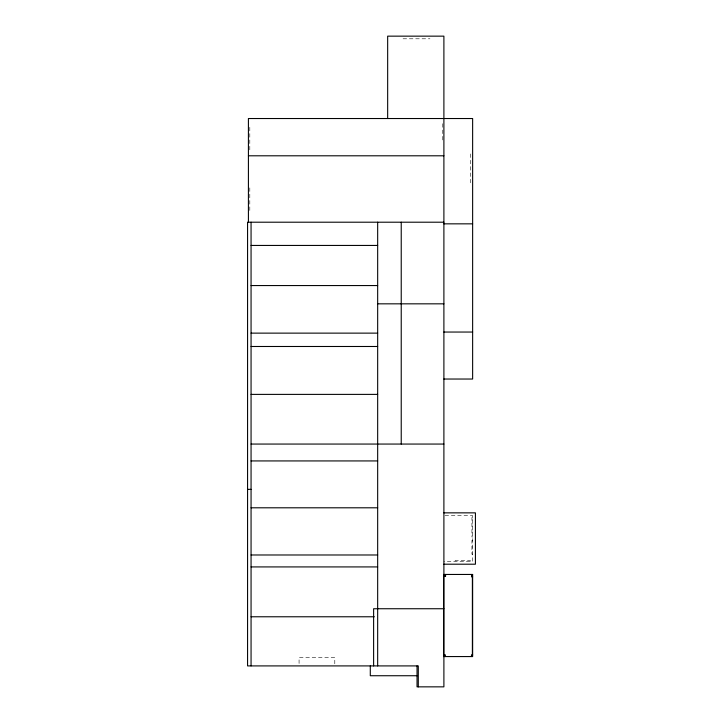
<?xml version="1.0" encoding="UTF-8"?>
<svg xmlns="http://www.w3.org/2000/svg" width="723" height="723" viewBox="0 0 723 723"><rect width="100%" height="100%" fill="white"/><g stroke="black" fill="none" stroke-linecap="round" stroke-linejoin="round"><path stroke-width="0.54" stroke-dasharray="3.62 2.71" d="M403.027 38.798L429.959 38.798M444.997 515.644L472.634 515.644L472.634 561.274L443.895 561.274M472.634 517.469L471.938 517.469L471.938 537.008L472.634 537.008M472.634 540.424L471.938 540.424L471.938 554.234L472.634 554.234M470.546 153.918L470.546 184.898M470.375 561.274L470.375 560.578L455.165 560.578L455.165 561.274M442.774 123.696L442.774 140.624M334.794 663.822L334.794 657.541L299.069 657.541L299.069 663.822M249.806 127.284L249.806 151.288M249.806 187.863L249.806 211.812"/><path stroke-width="1.08" d="M248.414 155.797L443.895 155.797M443.895 222.205L247.573 222.205L247.573 665.91L418.292 665.91L418.292 686.85M443.895 223.841L472.634 223.841M251.062 245.44L377.668 245.44M251.062 285.558L377.668 285.558M377.668 303.832L443.895 303.832M443.895 332.047L472.634 332.047M251.062 333.131L377.668 333.131M251.062 346.489L377.668 346.489M443.895 379.033L472.634 379.033L472.634 118.527L248.414 118.527L248.414 222.205M251.062 394.387L377.668 394.387M251.062 444.058L443.895 444.058M251.062 460.931L377.668 460.931M247.573 489.344L251.062 489.344M251.062 507.799L377.668 507.799M443.895 512.851L475.427 512.851L475.427 564.202L443.895 564.202M251.062 554.984L377.668 554.984M251.062 566.922L377.668 566.922M443.633 575.851L445.567 575.851M443.633 576.412L445.567 576.412L445.567 574.451M472.634 576.827L471.577 576.827L471.577 574.451M443.895 608.739L373.619 608.739L373.619 665.91M251.062 616.773L374.306 616.773M443.895 654.884L445.35 654.884L445.35 656.565M472.634 654.884L471.486 654.884L471.486 656.565M417.171 675.734L370.293 675.734L370.293 665.91M472.381 574.451L472.381 656.565M417.035 665.91L417.035 686.85L443.895 686.85L443.895 36.15L387.664 36.15L387.664 118.527M401.229 222.205L401.229 444.058M377.668 222.205L377.668 665.91M251.062 222.205L251.062 665.91M472.634 574.451L443.633 574.451L443.633 656.565L472.634 656.565L472.634 574.451"/></g></svg>
